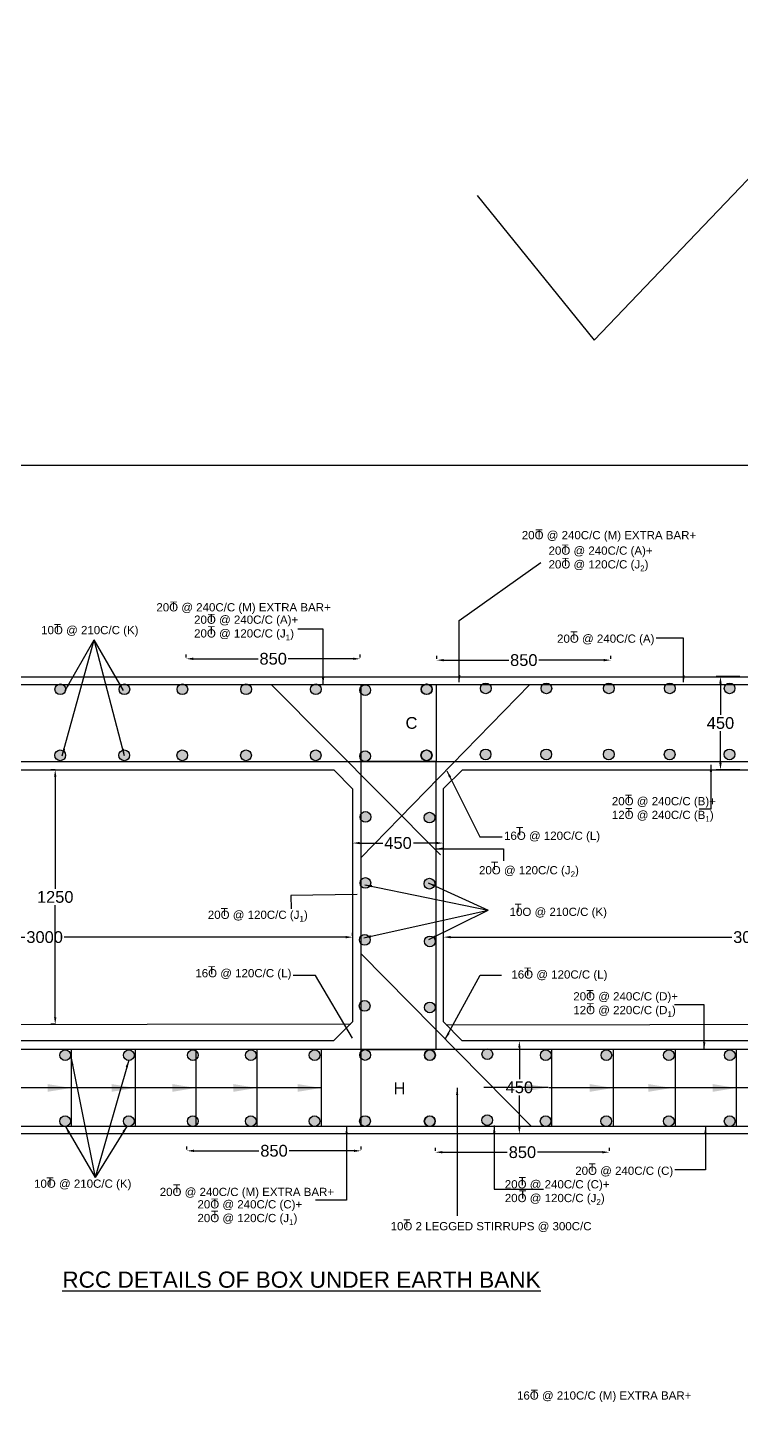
# Model space of a CAD drawing. Header units: metres. Extents: x 450 to 1759, y 456 to 572.
# Drawn here: x 1616.7 to 1647, y 513.3 to 571.8 of the extents above; entities that cross this region are included whole.
import ezdxf

# ---------------------------------------------------------------- set-up
doc = ezdxf.new("R2010")
doc.units = ezdxf.units.M
doc.header["$MEASUREMENT"] = 0
for name, color, linetype in [('DIMENSION', 255, 'Continuous'), ('DRAWING', 7, 'Continuous'), ('TEXT', 255, 'Continuous')]:
    doc.layers.add(name, color=color, linetype=linetype)
doc.styles.get("Standard").update_dxf_attribs({"font": 'arial.ttf'})
doc.dimstyles.get("Standard").update_dxf_attribs({"dimtxt": 0.5, "dimasz": 0.3, "dimexe": 0.18, "dimexo": 0.0625, "dimgap": 0.09, "dimtad": 0, "dimtih": 1, "dimtoh": 1, "dimdec": 4, "dimzin": 0, "dimdsep": 46, "dimtxsty": 'Standard', "dimcen": 0.09, "dimadec": 0, "dimazin": 0, "dimtfac": 1, "dimtdec": 4, "dimtofl": 0, "dimtmove": 0, "dimatfit": 3, "dimfxl": 1, "dimtolj": 1, "dimtzin": 0, "dimarcsym": 0})

# ---------------------------------------------------------------- blocks, each defined once
blk = doc.blocks.new('*D77')
at = {"layer": 'Defpoints', "color": 0, "ltscale": 0.1, "transparency": 16777216}
for p in [(1604.322, 533.142), (1630.5, 533.142), (1630.5, 533.142)]:
    blk.add_point(p, dxfattribs=at)
at = {"layer": 'DIMENSION', "color": 0, "lineweight": -2, "ltscale": 0.1, "transparency": 16777216}
for p, q in [((1604.322, 533.204), (1604.322, 533.322)), ((1630.5, 533.204), (1630.5, 533.322)), ((1604.622, 533.142), (1616.575, 533.142)), ((1630.2, 533.142), (1618.246, 533.142))]:
    blk.add_line(p, q, dxfattribs=at)
at = {"layer": 'DIMENSION', "color": 0, "ltscale": 0.1, "transparency": 16777216}
for points in [[(1604.622, 533.192), (1604.622, 533.092), (1604.322, 533.142)], [(1630.2, 533.192), (1630.2, 533.092), (1630.5, 533.142)]]:
    blk.add_solid(points, dxfattribs=at)
at = {"layer": 'DIMENSION', "color": 0, "ltscale": 0.1, "transparency": 16777216, "insert": (1617.411, 533.142), "char_height": 0.5, "attachment_point": 5}
blk.add_mtext('\\A1;3000', dxfattribs=at)
blk = doc.blocks.new('*D78')
at = {"layer": 'Defpoints', "color": 0, "ltscale": 0.1, "transparency": 16777216}
for p in [(1617.924, 540.258), (1617.86, 529.44), (1617.938, 529.44)]:
    blk.add_point(p, dxfattribs=at)
at = {"layer": 'DIMENSION', "color": 0, "lineweight": -2, "ltscale": 0.1, "transparency": 16777216}
for p, q in [((1617.862, 540.258), (1617.68, 540.258)), ((1617.86, 539.958), (1617.86, 535.195)), ((1617.86, 529.74), (1617.86, 534.504)), ((1617.875, 529.44), (1617.68, 529.44))]:
    blk.add_line(p, q, dxfattribs=at)
at = {"layer": 'DIMENSION', "color": 0, "ltscale": 0.1, "transparency": 16777216}
for points in [[(1617.81, 539.958), (1617.91, 539.958), (1617.86, 540.258)], [(1617.81, 529.74), (1617.91, 529.74), (1617.86, 529.44)]]:
    blk.add_solid(points, dxfattribs=at)
at = {"layer": 'DIMENSION', "color": 0, "ltscale": 0.1, "transparency": 16777216, "insert": (1617.86, 534.849), "char_height": 0.5, "attachment_point": 5}
blk.add_mtext('\\A1;1250', dxfattribs=at)
blk = doc.blocks.new('*D74')
at = {"layer": 'Defpoints', "color": 0, "ltscale": 0.1, "transparency": 16777216}
for p in [(1623.425, 544.962), (1630.823, 544.97), (1630.823, 544.962)]:
    blk.add_point(p, dxfattribs=at)
at = {"layer": 'DIMENSION', "color": 0, "lineweight": -2, "ltscale": 0.1, "transparency": 16777216}
for p, q in [((1623.425, 545.024), (1623.425, 545.15)), ((1623.725, 544.97), (1626.482, 544.97)), ((1630.523, 544.97), (1627.766, 544.97)), ((1630.823, 545.024), (1630.823, 545.15))]:
    blk.add_line(p, q, dxfattribs=at)
at = {"layer": 'DIMENSION', "color": 0, "ltscale": 0.1, "transparency": 16777216}
for points in [[(1623.725, 545.02), (1623.725, 544.92), (1623.425, 544.97)], [(1630.523, 545.02), (1630.523, 544.92), (1630.823, 544.97)]]:
    blk.add_solid(points, dxfattribs=at)
at = {"layer": 'DIMENSION', "color": 0, "ltscale": 0.1, "transparency": 16777216, "insert": (1627.124, 544.97), "char_height": 0.5, "attachment_point": 5}
blk.add_mtext('\\A1;850', dxfattribs=at)
blk = doc.blocks.new('*D76')
at = {"layer": 'Defpoints', "color": 0, "ltscale": 0.1, "transparency": 16777216}
for p in [(1623.46, 524.054), (1630.858, 524.063), (1630.858, 524.054)]:
    blk.add_point(p, dxfattribs=at)
at = {"layer": 'DIMENSION', "color": 0, "lineweight": -2, "ltscale": 0.1, "transparency": 16777216}
for p, q in [((1623.46, 524.117), (1623.46, 524.243)), ((1623.76, 524.063), (1626.517, 524.063)), ((1630.558, 524.063), (1627.801, 524.063)), ((1630.858, 524.117), (1630.858, 524.243))]:
    blk.add_line(p, q, dxfattribs=at)
at = {"layer": 'DIMENSION', "color": 0, "ltscale": 0.1, "transparency": 16777216}
for points in [[(1623.76, 524.113), (1623.76, 524.013), (1623.46, 524.063)], [(1630.558, 524.113), (1630.558, 524.013), (1630.858, 524.063)]]:
    blk.add_solid(points, dxfattribs=at)
at = {"layer": 'DIMENSION', "color": 0, "ltscale": 0.1, "transparency": 16777216, "insert": (1627.159, 524.063), "char_height": 0.5, "attachment_point": 5}
blk.add_mtext('\\A1;850', dxfattribs=at)
blk = doc.blocks.new('*D83')
at = {"layer": 'Defpoints', "color": 0, "ltscale": 0.1, "transparency": 16777216}
for p in [(1634.36, 533.142), (1660.538, 533.142), (1660.538, 533.142)]:
    blk.add_point(p, dxfattribs=at)
at = {"layer": 'DIMENSION', "color": 0, "lineweight": -2, "ltscale": 0.1, "transparency": 16777216}
for p, q in [((1634.36, 533.204), (1634.36, 533.322)), ((1660.538, 533.204), (1660.538, 533.322)), ((1634.66, 533.142), (1646.614, 533.142)), ((1660.238, 533.142), (1648.285, 533.142))]:
    blk.add_line(p, q, dxfattribs=at)
at = {"layer": 'DIMENSION', "color": 0, "ltscale": 0.1, "transparency": 16777216}
for points in [[(1634.66, 533.192), (1634.66, 533.092), (1634.36, 533.142)], [(1660.238, 533.192), (1660.238, 533.092), (1660.538, 533.142)]]:
    blk.add_solid(points, dxfattribs=at)
at = {"layer": 'DIMENSION', "color": 0, "ltscale": 0.1, "transparency": 16777216, "insert": (1647.449, 533.142), "char_height": 0.5, "attachment_point": 5}
blk.add_mtext('\\A1;3000', dxfattribs=at)
blk = doc.blocks.new('*D79')
at = {"layer": 'Defpoints', "color": 0, "ltscale": 0.1, "transparency": 16777216}
for p in [(1634.074, 544.905), (1641.473, 544.913), (1641.473, 544.905)]:
    blk.add_point(p, dxfattribs=at)
at = {"layer": 'DIMENSION', "color": 0, "lineweight": -2, "ltscale": 0.1, "transparency": 16777216}
for p, q in [((1634.074, 544.967), (1634.074, 545.093)), ((1641.473, 544.967), (1641.473, 545.093)), ((1634.374, 544.913), (1637.132, 544.913)), ((1641.173, 544.913), (1638.415, 544.913))]:
    blk.add_line(p, q, dxfattribs=at)
at = {"layer": 'DIMENSION', "color": 0, "ltscale": 0.1, "transparency": 16777216}
for points in [[(1634.374, 544.963), (1634.374, 544.863), (1634.074, 544.913)], [(1641.173, 544.963), (1641.173, 544.863), (1641.473, 544.913)]]:
    blk.add_solid(points, dxfattribs=at)
at = {"layer": 'DIMENSION', "color": 0, "ltscale": 0.1, "transparency": 16777216, "insert": (1637.774, 544.913), "char_height": 0.5, "attachment_point": 5}
blk.add_mtext('\\A1;850', dxfattribs=at)
blk = doc.blocks.new('*D81')
at = {"layer": 'Defpoints', "color": 0, "ltscale": 0.1, "transparency": 16777216}
for p in [(1634.016, 523.995), (1641.415, 524.003), (1641.415, 523.995)]:
    blk.add_point(p, dxfattribs=at)
at = {"layer": 'DIMENSION', "color": 0, "lineweight": -2, "ltscale": 0.1, "transparency": 16777216}
for p, q in [((1634.016, 524.057), (1634.016, 524.183)), ((1634.316, 524.003), (1637.074, 524.003)), ((1641.115, 524.003), (1638.357, 524.003)), ((1641.415, 524.057), (1641.415, 524.183))]:
    blk.add_line(p, q, dxfattribs=at)
at = {"layer": 'DIMENSION', "color": 0, "ltscale": 0.1, "transparency": 16777216}
for points in [[(1634.316, 524.053), (1634.316, 523.953), (1634.016, 524.003)], [(1641.115, 524.053), (1641.115, 523.953), (1641.415, 524.003)]]:
    blk.add_solid(points, dxfattribs=at)
at = {"layer": 'DIMENSION', "color": 0, "ltscale": 0.1, "transparency": 16777216, "insert": (1637.716, 524.003), "char_height": 0.5, "attachment_point": 5}
blk.add_mtext('\\A1;850', dxfattribs=at)
blk = doc.blocks.new('*D87')
at = {"layer": 'Defpoints', "color": 0, "ltscale": 0.1, "transparency": 16777216}
for p in [(1630.5, 537.495), (1634.36, 537.141), (1634.36, 537.141)]:
    blk.add_point(p, dxfattribs=at)
at = {"layer": 'DIMENSION', "color": 0, "lineweight": -2, "ltscale": 0.1, "transparency": 16777216}
for p, q in [((1630.5, 537.432), (1630.5, 536.961)), ((1630.8, 537.141), (1631.778, 537.141)), ((1634.06, 537.141), (1633.082, 537.141)), ((1634.36, 537.203), (1634.36, 537.321))]:
    blk.add_line(p, q, dxfattribs=at)
at = {"layer": 'DIMENSION', "color": 0, "ltscale": 0.1, "transparency": 16777216}
for points in [[(1630.8, 537.191), (1630.8, 537.091), (1630.5, 537.141)], [(1634.06, 537.191), (1634.06, 537.091), (1634.36, 537.141)]]:
    blk.add_solid(points, dxfattribs=at)
at = {"layer": 'DIMENSION', "color": 0, "ltscale": 0.1, "transparency": 16777216, "insert": (1632.43, 537.141), "char_height": 0.5, "attachment_point": 5}
blk.add_mtext('\\A1;450', dxfattribs=at)
blk = doc.blocks.new('*D91')
at = {"layer": 'Defpoints', "color": 0, "ltscale": 0.1, "transparency": 16777216}
for p in [(1638.468, 528.741), (1637.586, 524.779), (1638.468, 524.779)]:
    blk.add_point(p, dxfattribs=at)
at = {"layer": 'DIMENSION', "color": 0, "lineweight": -2, "ltscale": 0.1, "transparency": 16777216}
for p, q in [((1638.406, 528.741), (1637.406, 528.741)), ((1637.586, 528.441), (1637.586, 527.105)), ((1637.586, 525.079), (1637.586, 526.415)), ((1638.406, 524.779), (1637.406, 524.779))]:
    blk.add_line(p, q, dxfattribs=at)
at = {"layer": 'DIMENSION', "color": 0, "ltscale": 0.1, "transparency": 16777216}
for points in [[(1637.536, 528.441), (1637.636, 528.441), (1637.586, 528.741)], [(1637.536, 525.079), (1637.636, 525.079), (1637.586, 524.779)]]:
    blk.add_solid(points, dxfattribs=at)
at = {"layer": 'DIMENSION', "color": 0, "ltscale": 0.1, "transparency": 16777216, "insert": (1637.586, 526.76), "char_height": 0.5, "attachment_point": 5}
blk.add_mtext('\\A1;450', dxfattribs=at)
blk = doc.blocks.new('*D96')
at = {"layer": 'Defpoints', "color": 0, "ltscale": 0.1, "transparency": 16777216}
for p in [(1647.015, 544.22), (1646.133, 540.258), (1647.015, 540.258)]:
    blk.add_point(p, dxfattribs=at)
at = {"layer": 'DIMENSION', "color": 0, "lineweight": -2, "ltscale": 0.1, "transparency": 16777216}
for p, q in [((1646.952, 544.22), (1645.953, 544.22)), ((1646.133, 543.92), (1646.133, 542.584)), ((1646.133, 540.558), (1646.133, 541.894)), ((1646.952, 540.258), (1645.953, 540.258))]:
    blk.add_line(p, q, dxfattribs=at)
at = {"layer": 'DIMENSION', "color": 0, "ltscale": 0.1, "transparency": 16777216}
for points in [[(1646.083, 543.92), (1646.183, 543.92), (1646.133, 544.22)], [(1646.083, 540.558), (1646.183, 540.558), (1646.133, 540.258)]]:
    blk.add_solid(points, dxfattribs=at)
at = {"layer": 'DIMENSION', "color": 0, "ltscale": 0.1, "transparency": 16777216, "insert": (1646.133, 542.239), "char_height": 0.5, "attachment_point": 5}
blk.add_mtext('\\A1;450', dxfattribs=at)

msp = doc.modelspace()

# ---------------------------------------------------------------- hatches: boundary and pattern name
at = {"layer": 'DRAWING', "ltscale": 0.1}
h = msp.add_hatch(color=7, dxfattribs=at)
h.dxf.hatch_style = 1
h.paths.add_polyline_path([(1618.30644, 543.67467, 1), (1617.85107, 543.67467, 1)])
h.paths.add_polyline_path([(1617.8465, 540.86877, 1), (1618.30187, 540.86877, 1)])
h = msp.add_hatch(color=7, dxfattribs=at)
h.dxf.hatch_style = 1
h.paths.add_polyline_path([(1621.02724, 543.67467, 1), (1620.57187, 543.67467, 1)])
h.paths.add_polyline_path([(1620.5673, 540.86877, 1), (1621.02267, 540.86877, 1)])
h = msp.add_hatch(color=7, dxfattribs=at)
h.dxf.hatch_style = 1
h.paths.add_polyline_path([(1623.49288, 543.67467, 1), (1623.03751, 543.67467, 1)])
h.paths.add_polyline_path([(1623.03294, 540.86877, 1), (1623.48831, 540.86877, 1)])
h = msp.add_hatch(color=7, dxfattribs=at)
h.dxf.hatch_style = 1
h.paths.add_polyline_path([(1626.20014, 543.67467, 1), (1625.74476, 543.67467, 1)])
h.paths.add_polyline_path([(1625.7402, 540.86877, 1), (1626.19557, 540.86877, 1)])
h = msp.add_hatch(color=7, dxfattribs=at)
h.dxf.hatch_style = 1
h.paths.add_polyline_path([(1629.16295, 543.67467, 1), (1628.70758, 543.67467, 1)])
h.paths.add_polyline_path([(1628.70302, 540.86877, 1), (1629.15839, 540.86877, 1)])
h = msp.add_hatch(color=7, dxfattribs=at)
h.dxf.hatch_style = 1
h.paths.add_polyline_path([(1631.26312, 543.63984, 1), (1630.80775, 543.63984, 1)])
h.paths.add_polyline_path([(1630.80318, 540.83394, 1), (1631.25855, 540.83394, 1)])
h = msp.add_hatch(color=7, dxfattribs=at)
h.dxf.hatch_style = 1
h.paths.add_polyline_path([(1633.86553, 543.67467, 1), (1633.41015, 543.67467, 1)])
h.paths.add_polyline_path([(1633.40559, 540.86877, 1), (1633.86096, 540.86877, 1)])
h = msp.add_hatch(color=7, dxfattribs=at)
h.dxf.hatch_style = 1
h.paths.add_polyline_path([(1633.87975, 543.67473, 1), (1633.42437, 543.67473, 1)])
h.paths.add_polyline_path([(1633.41981, 540.86884, 1), (1633.87518, 540.86884, 1)])
h = msp.add_hatch(color=7, dxfattribs=at)
h.dxf.hatch_style = 1
h.paths.add_polyline_path([(1636.3851, 543.71378, 1), (1635.92972, 543.71378, 1)])
h.paths.add_polyline_path([(1635.92516, 540.90788, 1), (1636.38053, 540.90788, 1)])
h = msp.add_hatch(color=7, dxfattribs=at)
h.dxf.hatch_style = 1
h.paths.add_polyline_path([(1638.96119, 543.71378, 1), (1638.50582, 543.71378, 1)])
h.paths.add_polyline_path([(1638.50125, 540.90788, 1), (1638.95663, 540.90788, 1)])
h = msp.add_hatch(color=7, dxfattribs=at)
h.dxf.hatch_style = 1
h.paths.add_polyline_path([(1641.61853, 543.71378, 1), (1641.16315, 543.71378, 1)])
h.paths.add_polyline_path([(1641.15859, 540.90788, 1), (1641.61396, 540.90788, 1)])
h = msp.add_hatch(color=7, dxfattribs=at)
h.dxf.hatch_style = 1
h.paths.add_polyline_path([(1644.20579, 543.71378, 1), (1643.75042, 543.71378, 1)])
h.paths.add_polyline_path([(1643.74585, 540.90788, 1), (1644.20123, 540.90788, 1)])
h = msp.add_hatch(color=7, dxfattribs=at)
h.dxf.hatch_style = 1
h.paths.add_polyline_path([(1646.74917, 543.71378, 1), (1646.2938, 543.71378, 1)])
h.paths.add_polyline_path([(1646.28923, 540.90788, 1), (1646.7446, 540.90788, 1)])
h = msp.add_hatch(color=7, dxfattribs=at)
h.dxf.hatch_style = 1
h.paths.add_polyline_path([(1631.27496, 538.25081, 1), (1630.81959, 538.25081, 1)])
h.paths.add_polyline_path([(1630.81503, 535.44492, 1), (1631.2704, 535.44492, 1)])
h = msp.add_hatch(color=7, dxfattribs=at)
h.dxf.hatch_style = 1
h.paths.add_polyline_path([(1633.99571, 538.22087, 1), (1633.54033, 538.22087, 1)])
h.paths.add_polyline_path([(1633.53577, 535.41498, 1), (1633.99114, 535.41498, 1)])
h = msp.add_hatch(color=7, dxfattribs=at)
h.dxf.hatch_style = 1
h.paths.add_polyline_path([(1631.24399, 533.0257, 1), (1630.78862, 533.0257, 1)])
h.paths.add_polyline_path([(1630.78405, 530.2198, 1), (1631.23943, 530.2198, 1)])
h = msp.add_hatch(color=7, dxfattribs=at)
h.dxf.hatch_style = 1
h.paths.add_polyline_path([(1634.01156, 532.96192, 1), (1633.55619, 532.96192, 1)])
h.paths.add_polyline_path([(1633.55162, 530.15603, 1), (1634.00699, 530.15603, 1)])
h = msp.add_hatch(color=7, dxfattribs=at)
h.dxf.hatch_style = 1
h.paths.add_polyline_path([(1618.51334, 528.129, 1), (1618.05797, 528.129, 1)])
h.paths.add_polyline_path([(1618.0534, 525.32311, 1), (1618.50878, 525.32311, 1)])
h = msp.add_hatch(color=7, dxfattribs=at)
h.dxf.hatch_style = 1
h.paths.add_polyline_path([(1621.21756, 528.129, 1), (1620.76218, 528.129, 1)])
h.paths.add_polyline_path([(1620.75762, 525.32311, 1), (1621.21299, 525.32311, 1)])
h = msp.add_hatch(color=7, dxfattribs=at)
h.dxf.hatch_style = 1
h.paths.add_polyline_path([(1623.93835, 528.129, 1), (1623.48298, 528.129, 1)])
h.paths.add_polyline_path([(1623.47842, 525.32311, 1), (1623.93379, 525.32311, 1)])
h = msp.add_hatch(color=7, dxfattribs=at)
h.dxf.hatch_style = 1
h.paths.add_polyline_path([(1626.40399, 528.129, 1), (1625.94862, 528.129, 1)])
h.paths.add_polyline_path([(1625.94405, 525.32311, 1), (1626.39943, 525.32311, 1)])
h = msp.add_hatch(color=7, dxfattribs=at)
h.dxf.hatch_style = 1
h.paths.add_polyline_path([(1629.11125, 528.129, 1), (1628.65588, 528.129, 1)])
h.paths.add_polyline_path([(1628.65131, 525.32311, 1), (1629.10669, 525.32311, 1)])
h = msp.add_hatch(color=7, dxfattribs=at)
h.dxf.hatch_style = 1
h.paths.add_polyline_path([(1631.25909, 528.13443, 1), (1630.80372, 528.13443, 1)])
h.paths.add_polyline_path([(1630.79915, 525.32853, 1), (1631.25452, 525.32853, 1)])
h = msp.add_hatch(color=7, dxfattribs=at)
h.dxf.hatch_style = 1
h.paths.add_polyline_path([(1634.00411, 528.129, 1), (1633.54874, 528.129, 1)])
h.paths.add_polyline_path([(1633.54417, 525.32311, 1), (1633.99954, 525.32311, 1)])
h = msp.add_hatch(color=7, dxfattribs=at)
h.dxf.hatch_style = 1
h.paths.add_polyline_path([(1634.01833, 528.12907, 1), (1633.56296, 528.12907, 1)])
h.paths.add_polyline_path([(1633.55839, 525.32317, 1), (1634.01376, 525.32317, 1)])
h = msp.add_hatch(color=7, dxfattribs=at)
h.dxf.hatch_style = 1
h.paths.add_polyline_path([(1636.45271, 528.17216, 1), (1635.99734, 528.17216, 1)])
h.paths.add_polyline_path([(1635.99277, 525.36626, 1), (1636.44814, 525.36626, 1)])
h = msp.add_hatch(color=7, dxfattribs=at)
h.dxf.hatch_style = 1
h.paths.add_polyline_path([(1638.9351, 528.129, 1), (1638.47973, 528.129, 1)])
h.paths.add_polyline_path([(1638.47517, 525.32311, 1), (1638.93054, 525.32311, 1)])
h = msp.add_hatch(color=7, dxfattribs=at)
h.dxf.hatch_style = 1
h.paths.add_polyline_path([(1641.5112, 528.129, 1), (1641.05583, 528.129, 1)])
h.paths.add_polyline_path([(1641.05126, 525.32311, 1), (1641.50663, 525.32311, 1)])
h = msp.add_hatch(color=7, dxfattribs=at)
h.dxf.hatch_style = 1
h.paths.add_polyline_path([(1644.16853, 528.129, 1), (1643.71316, 528.129, 1)])
h.paths.add_polyline_path([(1643.7086, 525.32311, 1), (1644.16397, 525.32311, 1)])
h = msp.add_hatch(color=7, dxfattribs=at)
h.dxf.hatch_style = 1
h.paths.add_polyline_path([(1646.7558, 528.129, 1), (1646.30043, 528.129, 1)])
h.paths.add_polyline_path([(1646.29586, 525.32311, 1), (1646.75123, 525.32311, 1)])

# ---------------------------------------------------------------- linework, layer by layer
at = {"ltscale": 0.1}
msp.add_lwpolyline([(1635.79857, 564.65488), (1640.76161, 558.50611), (1653.46699, 571.7954)], dxfattribs=at)
at = {"layer": 'DRAWING', "ltscale": 0.1}
for points in [[(1560.28366, 553.19155), (1758.6676, 553.19155), (1758.6676, 456.34933), (1560.28366, 456.34933)], [(1570.40628, 544.1995), (1694.72557, 544.1995), (1694.72052, 524.77935), (1570.40123, 524.77935)], [(1570.72694, 543.87875), (1694.40474, 543.87875), (1694.39985, 525.10009), (1570.72206, 525.10009)], [(1604.01874, 540.60139), (1630.85135, 540.60139), (1630.85135, 528.3725), (1604.01874, 528.3725)], [(1605.12979, 540.2584), (1629.69978, 540.2584), (1630.49978, 539.45029), (1630.49978, 529.53761), (1629.69167, 528.73761), (1605.12169, 528.73761), (1604.32169, 529.54572), (1604.32169, 539.4584)], [(1634.05726, 540.60139), (1660.88987, 540.60139), (1660.88987, 528.3725), (1634.05726, 528.3725)], [(1635.16831, 540.2584), (1659.7383, 540.2584), (1660.5383, 539.45029), (1660.5383, 529.53761), (1659.73019, 528.73761), (1635.1602, 528.73761), (1634.3602, 529.54572), (1634.3602, 539.4584)]]:
    msp.add_lwpolyline(points, close=True, dxfattribs=at)
for points in [[(1627.04155, 543.87875), (1634.22821, 536.63572)], [(1630.85135, 543.87875), (1630.85135, 543.87875), (1630.85135, 525.10009)], [(1630.85135, 543.87875), (1630.85135, 543.87875), (1630.85135, 525.10009)], [(1630.85135, 536.51981), (1638.03277, 543.87875)], [(1634.07023, 540.60139), (1634.07023, 543.87875)], [(1634.05726, 540.60139), (1630.80312, 540.60224)], [(1630.85135, 540.60139), (1634.07023, 540.60139)], [(1630.69616, 534.95782), (1627.87686, 534.91628), (1627.88519, 534.35078)], [(1630.85135, 532.44585), (1638.09657, 525.10009)], [(1630.48985, 528.843), (1628.92188, 531.51328), (1627.96746, 531.51328)], [(1604.44307, 529.4231), (1630.41748, 529.45613)], [(1634.48159, 529.4231), (1660.45599, 529.45613)], [(1618.5342, 528.37334), (1618.5342, 528.37334), (1618.5342, 525.09598)], [(1618.53823, 528.3725), (1618.53823, 525.10009)], [(1621.255, 528.37334), (1621.255, 528.37334), (1621.255, 525.09598)], [(1621.25903, 528.3725), (1621.25903, 525.10009)], [(1623.83521, 528.37334), (1623.83521, 528.37334), (1623.83521, 525.09598)], [(1623.83924, 528.3725), (1623.83924, 525.10009)], [(1626.42789, 528.37334), (1626.42789, 528.37334), (1626.42789, 525.09598)], [(1626.43192, 528.3725), (1626.43192, 525.10009)], [(1629.16099, 528.37334), (1629.16099, 528.37334), (1629.16099, 525.09598)], [(1629.16502, 528.3725), (1629.16502, 525.10009)], [(1634.05726, 528.3725), (1630.79994, 528.37334)], [(1630.85135, 528.3725), (1634.01619, 528.3725)], [(1638.94541, 528.37334), (1638.94541, 528.37334), (1638.94541, 525.09598)], [(1638.94944, 528.3725), (1638.94944, 525.10009)], [(1641.57549, 528.37334), (1641.57549, 528.37334), (1641.57549, 525.09598)], [(1641.57952, 528.3725), (1641.57952, 525.10009)], [(1644.20953, 528.37334), (1644.20953, 528.37334), (1644.20953, 525.09598)], [(1644.21356, 528.3725), (1644.21356, 525.10009)], [(1646.80215, 528.37334), (1646.80215, 528.37334), (1646.80215, 525.09598)], [(1646.80619, 528.3725), (1646.80619, 525.10009)], [(1634.05323, 525.09598), (1630.79909, 525.09683)]]:
    msp.add_lwpolyline(points, dxfattribs=at)
for centre in [(1618.07875, 543.67467), (1620.79955, 543.67467), (1623.26519, 543.67467), (1625.97245, 543.67467), (1628.93527, 543.67467), (1631.03543, 543.63984), (1633.63784, 543.67467), (1633.65206, 543.67473), (1636.15741, 543.71378), (1638.73351, 543.71378), (1641.39084, 543.71378), (1643.97811, 543.71378), (1646.52148, 543.71378), (1618.07419, 540.86877), (1620.79499, 540.86877), (1623.26063, 540.86877), (1625.96789, 540.86877), (1628.9307, 540.86877), (1631.03087, 540.83394), (1633.63327, 540.86877), (1633.64749, 540.86884), (1636.15284, 540.90788), (1638.72894, 540.90788), (1641.38627, 540.90788), (1643.97354, 540.90788), (1646.51692, 540.90788), (1631.04728, 538.25081), (1633.76802, 538.22087), (1631.04271, 535.44492), (1633.76345, 535.41498), (1631.01631, 533.0257), (1633.78387, 532.96192), (1631.01174, 530.2198), (1633.77931, 530.15603), (1618.28566, 528.129), (1620.98987, 528.129), (1623.71067, 528.129), (1626.17631, 528.129), (1628.88357, 528.129), (1631.0314, 528.13443), (1633.77642, 528.129), (1633.79064, 528.12907), (1636.22502, 528.17216), (1638.70742, 528.129), (1641.28351, 528.129), (1643.94085, 528.129), (1646.52811, 528.129), (1618.28109, 525.32311), (1620.9853, 525.32311), (1623.7061, 525.32311), (1626.17174, 525.32311), (1628.879, 525.32311), (1631.02684, 525.32853), (1633.77186, 525.32311), (1633.78608, 525.32317), (1636.22046, 525.36626), (1638.70285, 525.32311), (1641.27895, 525.32311), (1643.93628, 525.32311), (1646.52355, 525.32311)]:
    msp.add_circle(centre, 0.22769, dxfattribs=at)

# ---------------------------------------------------------------- texts
at = {"layer": 'DIMENSION', "attachment_point": 1}
for s, insert, char_height, width in [('\\A1;20O @ 240C/C (M) EXTRA BAR+', (1637.68971, 550.39955), 0.35, 7.8581119), ('T', (1638.27324, 550.47008), 0.35, 6.1085956), ('\\A1;20O @ 240C/C (A)+\\P20O @ 120C/C (J{\\H0.7x;\\S^ 2;})', (1638.82695, 549.74246), 0.35, 6.1085956), ('T', (1639.38536, 549.8251), 0.35, 0.2496794), ('T', (1639.39808, 549.25889), 0.35, 0.2496794), ('\\A1;20O @ 240C/C (M) EXTRA BAR+', (1622.15939, 547.33446), 0.35, 7.8581119), ('T', (1622.74292, 547.40498), 0.35, 6.1085956), ('\\A1;20O @ 240C/C (A)+\\P20O @ 120C/C (J{\\H0.7x;\\S^ 1;})', (1623.76342, 546.80819), 0.35, 6.1085956), ('T', (1624.34695, 546.87872), 0.35, 6.1085956), ('10O @ 210C/C (K)', (1617.26328, 546.36614), 0.35, 6.1085956), ('T', (1617.80618, 546.44346), 0.35, 0.2496794), ('T', (1624.3468, 546.35648), 0.35, 6.1085956), ('T', (1639.7556, 546.13555), 0.35, 0.2496794), ('20O @ 240C/C (A)', (1639.18946, 546.00175), 0.35, 6.1085956), ('C', (1632.74795, 542.49522), 0.5, 0.7758985), ('\\A1;20O @ 240C/C (B)+\\P12O @ 240C/C (B{\\H0.7x;\\S^ 1;})', (1641.51763, 539.09501), 0.35, 6.1085956), ('T', (1642.07772, 539.19223), 0.35, 0.2496794), ('T', (1642.09045, 538.62602), 0.35, 0.2496794), ('\\A1;16O @ 120C/C (L)', (1636.93424, 537.6273), 0.35, 6.1085956), ('T', (1637.4488, 537.81797), 0.35, 0.2496794), ('\\A1;20O @ 120C/C (J{\\H0.7x;\\S^ 2;})', (1635.87061, 536.16145), 0.35, 6.1085956), ('T', (1636.38517, 536.35212), 0.35, 0.2496794), ('\\A1;10O @ 210C/C (K)', (1637.17181, 534.3932), 0.35, 6.1085956), ('T', (1637.38257, 534.56084), 0.35, 0.2496794), ('\\A1;20O @ 120C/C (J{\\H0.7x;\\S^ 1;})', (1624.34677, 534.26796), 0.35, 6.1085956), ('T', (1624.90172, 534.38418), 0.35, 0.2496794), ('\\A1;16O @ 120C/C (L)', (1623.81529, 531.78673), 0.35, 6.1085956), ('T', (1624.35998, 531.90726), 0.35, 0.2496794), ('\\A1;16O @ 120C/C (L)', (1637.24644, 531.73155), 0.35, 6.1085956), ('T', (1637.79112, 531.85207), 0.35, 0.2496794), ('T', (1640.43838, 530.89972), 0.35, 0.2496794), ('\\A1;20O @ 240C/C (D)+\\P12O @ 220C/C (D{\\H0.7x;\\S^ 1;})', (1639.87829, 530.8025), 0.35, 6.1085956), ('T', (1640.45111, 530.3335), 0.35, 0.2496794), ('H', (1632.24208, 526.96616), 0.5, 0.7758985), ('20O @ 240C/C (C)', (1639.96137, 523.39107), 0.35, 6.1085956), ('T', (1640.52752, 523.52487), 0.35, 0.2496794), ('10O @ 210C/C (K)', (1616.96128, 522.84286), 0.35, 6.1085956), ('T', (1617.49097, 522.93626), 0.35, 0.2496794), ('\\A1;20O @ 240C/C (C)+\\P20O @ 120C/C (J{\\H0.7x;\\S^ 2;})', (1636.96788, 522.81583), 0.35, 6.1085956), ('T', (1637.56321, 522.94504), 0.35, 0.2496794), ('\\A1;20O @ 240C/C (M) EXTRA BAR+', (1622.30229, 522.49146), 0.35, 7.8581119), ('T', (1622.87567, 522.63235), 0.35, 6.1085956), ('T', (1637.57593, 522.37883), 0.35, 0.2496794), ('\\A1;20O @ 240C/C (C)+\\P20O @ 120C/C (J{\\H0.7x;\\S^ 1;})', (1623.90631, 521.9652), 0.35, 6.1085956), ('T', (1624.48985, 522.03573), 0.35, 6.1085956), ('T', (1624.4897, 521.51349), 0.35, 6.1085956), ('10O 2 LEGGED STIRRUPS @ 300C/C  ', (1632.11504, 521.03483), 0.35, 9.8799394), ('T', (1632.65315, 521.14968), 0.35, 0.2496794), ('\\A1;16O @ 210C/C (M) EXTRA BAR+', (1637.48606, 513.8414), 0.35, 7.8581119), ('T', (1638.0696, 513.91193), 0.35, 6.1085956)]:
    msp.add_mtext(s, dxfattribs=dict(at, insert=insert, char_height=char_height, width=width))
at = {"layer": 'TEXT'}
msp.add_text('%%URCC DETAILS OF BOX UNDER EARTH BANK', height=0.6875, dxfattribs=at).set_placement((1618.16256, 518.2449))

# ---------------------------------------------------------------- dimensions: what is measured, and where the dimension line sits
at = {"layer": 'DIMENSION', "ltscale": 0.1}
for base, p1, p2, text, picture, middle in [((1630.82287, 544.97006), (1623.42454, 544.96158), (1630.82287, 544.96158), '850', '*D74', (1627.1237, 544.97006)), ((1641.47268, 544.9133), (1634.07435, 544.90483), (1641.47268, 544.90483), '850', '*D79', (1637.77351, 544.9133)), ((1634.3602, 537.14081), (1630.49978, 537.49493), (1634.3602, 537.14081), '450', '*D87', (1632.42999, 537.14081)), ((1630.49978, 533.14166), (1604.32169, 533.14166), (1630.49978, 533.14166), '3000', '*D77', (1617.41073, 533.14166)), ((1660.5383, 533.14166), (1634.3602, 533.14166), (1660.5383, 533.14166), '3000', '*D83', (1647.44925, 533.14166)), ((1630.85812, 524.06279), (1623.4598, 524.05432), (1630.85812, 524.05432), '850', '*D76', (1627.15896, 524.06279)), ((1641.4148, 524.00327), (1634.01647, 523.9948), (1641.4148, 523.9948), '850', '*D81', (1637.71563, 524.00327))]:
    dim = msp.add_linear_dim(base=base, p1=p1, p2=p2, text=text, dimstyle='Standard', dxfattribs=at)
    dim.commit()
    dim.dimension.update_dxf_attribs({"geometry": picture, "text_midpoint": middle})
for base, p1, p2, text, picture, middle in [((1646.13277, 540.2584), (1647.01469, 544.21993), (1647.01469, 540.2584), '450', '*D96', (1646.13277, 542.23917)), ((1617.86024, 529.44026), (1617.92422, 540.2584), (1617.93797, 529.44026), '1250', '*D78', (1617.86024, 534.84933)), ((1637.58636, 524.77935), (1638.46828, 528.74088), (1638.46828, 524.77935), '450', '*D91', (1637.58636, 526.76011))]:
    dim = msp.add_linear_dim(base=base, p1=p1, p2=p2, angle=90, text=text, dimstyle='Standard', dxfattribs=at)
    dim.commit()
    dim.dimension.update_dxf_attribs({"geometry": picture, "text_midpoint": middle})

# ---------------------------------------------------------------- leaders
at = {"layer": 'DRAWING', "ltscale": 0.1}
for points, override in [([(1635.03356, 543.9831), (1635.03356, 546.59154), (1638.50253, 549.06415)], {"dimgap": 0.09, "dimtad": 0}), ([(1629.24417, 543.87875), (1629.24417, 546.22343), (1628.16502, 546.22343)], {"dimgap": 0.09, "dimtad": 0}), ([(1618.16094, 540.85212), (1619.51846, 545.77592)], {"dimgap": 0.09, "dimtad": 0}), ([(1618.27927, 543.62755), (1619.51846, 545.77592)], {"dimgap": 0.09, "dimtad": 0}), ([(1618.27927, 543.62755), (1619.51846, 545.77592)], {"dimgap": 0.09, "dimtad": 0}), ([(1620.75606, 543.62762), (1619.51846, 545.77592)], {"dimgap": 0.09, "dimtad": 0}), ([(1620.80756, 540.84471), (1619.51846, 545.77592)], {"dimgap": 0.09, "dimtad": 0}), ([(1620.75606, 543.62762), (1619.51846, 545.77592)], {"dimgap": 0.09, "dimtad": 0}), ([(1644.56812, 543.9709), (1644.56812, 545.8464), (1643.40182, 545.8464)], {"dimgap": 0.09, "dimtad": 0}), ([(1645.72828, 540.45888), (1645.72828, 538.57907), (1645.23426, 538.57907)], {"dimgap": 0.09, "dimtad": 0}), ([(1634.50722, 540.21452), (1635.90183, 537.40591), (1636.85535, 537.40591)], {"dimgap": 0.09, "dimtad": 0}), ([(1634.04152, 536.90087), (1636.9095, 536.90087), (1636.9095, 536.38444)], {"dimgap": 0.09, "dimtad": 0}), ([(1631.02088, 535.37001), (1636.26221, 534.28553)], {"dimgap": 0.09, "dimtad": 0}), ([(1633.71674, 535.44356), (1636.26221, 534.28553)], {"dimgap": 0.09, "dimtad": 0}), ([(1630.97822, 533.11635), (1636.26221, 534.28553)], {"dimgap": 0.09, "dimtad": 0}), ([(1633.74284, 533.04102), (1636.26221, 534.28553)], {"dimgap": 0.09, "dimtad": 0}), ([(1634.43794, 528.80238), (1635.91379, 531.52061), (1636.83261, 531.52061)], {"dimgap": 0.09, "dimtad": 0}), ([(1645.44164, 528.3725), (1645.44164, 530.2685), (1644.177, 530.2685)], {"dimgap": 0.09, "dimtad": 0}), ([(1618.5342, 528.00696), (1619.55771, 522.92645)], {"dimgap": 0.09, "dimtad": 0}), ([(1620.98357, 527.9101), (1619.55771, 522.92645)], {"dimgap": 0.09, "dimtad": 0}), ([(1618.5342, 526.73466), (1615.8011, 526.73466)], {"dimasz": 1, "dimgap": 0.09, "dimtad": 0}), ([(1621.255, 526.73466), (1618.5219, 526.73466)], {"dimasz": 1, "dimgap": 0.09, "dimtad": 0}), ([(1623.83521, 526.73466), (1621.10211, 526.73466)], {"dimasz": 1, "dimgap": 0.09, "dimtad": 0}), ([(1626.42789, 526.73466), (1623.6948, 526.73466)], {"dimasz": 1, "dimgap": 0.09, "dimtad": 0}), ([(1629.16099, 526.73466), (1626.42789, 526.73466)], {"dimasz": 1, "dimgap": 0.09, "dimtad": 0}), ([(1638.81044, 526.7522), (1636.07734, 526.7522)], {"dimasz": 1, "dimgap": 0.09, "dimtad": 0}), ([(1641.57549, 526.73466), (1638.8424, 526.73466)], {"dimasz": 1, "dimgap": 0.09, "dimtad": 0}), ([(1644.06906, 526.73466), (1641.33596, 526.73466)], {"dimasz": 1, "dimgap": 0.09, "dimtad": 0}), ([(1646.80215, 526.73466), (1644.06906, 526.73466)], {"dimasz": 1, "dimgap": 0.09, "dimtad": 0}), ([(1649.32003, 526.73466), (1646.58693, 526.73466)], {"dimasz": 1, "dimgap": 0.09, "dimtad": 0}), ([(1634.94166, 526.73466), (1634.94166, 521.29584)], {"dimgap": 0.09, "dimtad": 0}), ([(1618.29152, 525.10009), (1619.55771, 522.92645)], {"dimgap": 0.09, "dimtad": 0}), ([(1620.92177, 525.12952), (1619.55771, 522.92645)], {"dimgap": 0.09, "dimtad": 0}), ([(1630.24225, 525.10009), (1630.24225, 521.96471), (1628.92915, 521.96471)], {"dimgap": 0.09, "dimtad": 0}), ([(1636.51869, 525.13822), (1636.51869, 522.43217), (1638.61248, 522.43217)], {"dimgap": 0.09, "dimtad": 0}), ([(1645.49568, 525.10009), (1645.49568, 523.25729), (1644.19675, 523.25729)], {"dimgap": 0.09, "dimtad": 0})]:
    msp.add_leader(points, dimstyle='Standard', override=override, dxfattribs=at)

doc.saveas('drawing.dxf')
